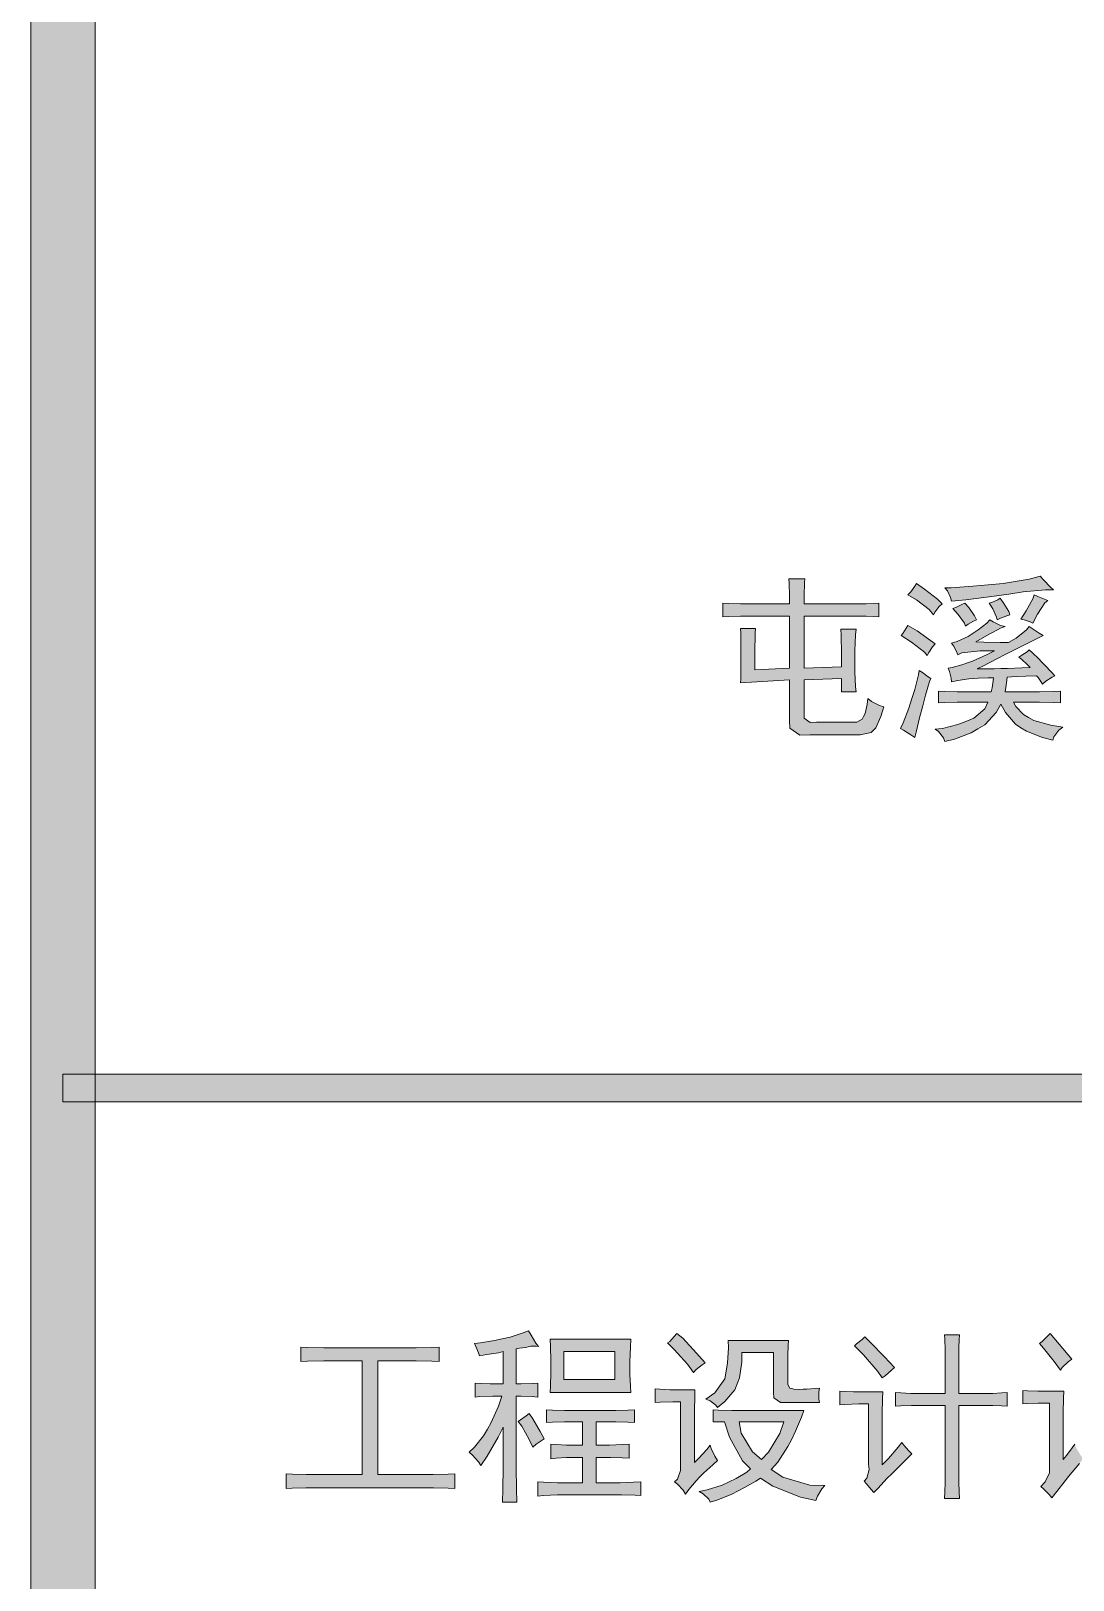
# Model space of a CAD drawing. Header units: millimetres. Extents: x -4415 to 173792, y -78716 to 47289.
# Drawn here: x 160225 to 163629, y 26409 to 31471 of the extents above; entities that cross this region are included whole.
import ezdxf

# ---------------------------------------------------------------- set-up
doc = ezdxf.new("R2010")
doc.units = ezdxf.units.MM

msp = doc.modelspace()

# ---------------------------------------------------------------- hatches: boundary and pattern name
h = msp.add_hatch(color=0)
h.dxf.hatch_style = 2
h.paths.add_polyline_path([(160434.1, -75715.9), (160224.8, -75715.9), (160224.8, 44288.1), (160434.1, 44288.1)])
h = msp.add_hatch(color=0)
h.dxf.hatch_style = 2
h.paths.add_polyline_path([(162703.5, 29599.4), (162703.5, 29625.2), (162702.4, 29666), (162701.4, 29681), (162752.9, 29681), (162751.8, 29667.1), (162750.7, 29626.3), (162750.7, 29599.4), (162945, 29599.4), (162953.6, 29599.4), (162978.3, 29600.5), (162995.5, 29601.6), (162995.5, 29556.5), (162978.3, 29557.6), (162953.6, 29558.6), (162945, 29558.6), (162750.7, 29558.6), (162750.7, 29389), (162873.1, 29393.3), (162873.1, 29435.2), (162872.1, 29496.4), (162871, 29515.7), (162920.4, 29515.7), (162918.2, 29497.5), (162916.1, 29444.9), (162916.1, 29411.6), (162916.1, 29377.2), (162918.2, 29327.8), (162920.4, 29311.7), (162873.1, 29311.7), (162873.1, 29354.7), (162750.7, 29350.4), (162750.7, 29238.7), (162750.7, 29224.8), (162771.1, 29210.8), (162791.5, 29211.9), (162911.8, 29211.9), (162923.6, 29211.9), (162940.8, 29221.6), (162945, 29231.2), (162950.4, 29240.9), (162956.9, 29269.9), (162959, 29289.2), (162970.8, 29279.5), (162996.6, 29266.7), (163011.6, 29262.4), (163001.9, 29231.2), (162984.8, 29193.7), (162977.3, 29186.1), (162969.7, 29178.6), (162934.3, 29171.1), (162907.5, 29171.1), (162769, 29171.1), (162736.8, 29170), (162704.6, 29192.6), (162703.5, 29216.2), (162703.5, 29350.4), (162542.5, 29340.7), (162543.6, 29353.6), (162544.6, 29396.5), (162544.6, 29427.7), (162544.6, 29458.8), (162543.6, 29503.9), (162542.5, 29517.8), (162591.9, 29517.8), (162590.8, 29503.9), (162589.7, 29437.3), (162589.7, 29383.7), (162703.5, 29389), (162703.5, 29558.6), (162562.9, 29558.6), (162542.5, 29558.6), (162503.8, 29557.6), (162485.6, 29556.5), (162485.6, 29601.6), (162503.8, 29600.5), (162542.5, 29599.4), (162562.9, 29599.4)])
h = msp.add_hatch(color=0)
h.dxf.hatch_style = 2
h.paths.add_polyline_path([(163117.9, 29664.9), (163144.7, 29646.7), (163186.6, 29614.5), (163201.6, 29599.4), (163192, 29589.8), (163179.1, 29572.6), (163173.7, 29562.9), (163159.7, 29580.1), (163117.9, 29612.3), (163090, 29628.4), (163099.6, 29638.1), (163112.5, 29656.3)])
h = msp.add_hatch(color=0)
h.dxf.hatch_style = 2
h.paths.add_polyline_path([(163565.5, 29644.5), (163539.8, 29644.5), (163466.8, 29638.1), (163419.5, 29630.6), (163372.3, 29624.1), (163278.9, 29612.3), (163232.7, 29608), (163229.5, 29619.8), (163218.8, 29641.3), (163210.2, 29651), (163231.7, 29651), (163302.5, 29656.3), (163351.9, 29660.6), (163401.3, 29664.9), (163486.1, 29679.9), (163522.6, 29689.6), (163534.4, 29676.7), (163555.9, 29653.1)])
h = msp.add_hatch(color=0)
h.dxf.hatch_style = 2
h.paths.add_polyline_path([(163391.6, 29617.7), (163403.4, 29600.5), (163419.5, 29573.7), (163422.8, 29562.9), (163413.1, 29559.7), (163392.7, 29552.2), (163382, 29546.8), (163379.8, 29555.4), (163366.9, 29582.3), (163355.1, 29601.6), (163365.9, 29604.8), (163384.1, 29612.3)])
h = msp.add_hatch(color=0)
h.dxf.hatch_style = 2
h.paths.add_polyline_path([(163547.3, 29610.2), (163537.6, 29602.7), (163512.9, 29565.1), (163497.9, 29536.1), (163489.3, 29540.4), (163470, 29546.8), (163459.3, 29549), (163476.4, 29575.8), (163497.9, 29615.5), (163502.2, 29628.4), (163514, 29623.1), (163536.5, 29614.5)])
h = msp.add_hatch(color=0)
h.dxf.hatch_style = 2
h.paths.add_polyline_path([(163275.7, 29601.6), (163288.6, 29586.6), (163307.9, 29559.7), (163314.3, 29546.8), (163304.7, 29542.5), (163286.4, 29532.9), (163277.8, 29526.4), (163274.6, 29536.1), (163254.2, 29564), (163237, 29583.3), (163248.8, 29587.6), (163268.2, 29597.3)])
h = msp.add_hatch(color=0)
h.dxf.hatch_style = 2
h.paths.add_polyline_path([(163090, 29528.6), (163120, 29510.3), (163164, 29479.2), (163179.1, 29468.5), (163170.5, 29458.8), (163158.7, 29439.5), (163153.3, 29429.8), (163144.7, 29440.6), (163101.8, 29473.8), (163067.4, 29495.3), (163073.9, 29501.7), (163084.6, 29518.9)])
h = msp.add_hatch(color=0)
h.dxf.hatch_style = 2
h.paths.add_polyline_path([(163357.3, 29546.8), (163368, 29540.4), (163392.7, 29528.6), (163407.7, 29524.3), (163394.8, 29520), (163347.6, 29495.3), (163312.2, 29474.9), (163337.9, 29473.8), (163391.6, 29472.8), (163418.5, 29472.8), (163443.2, 29486.7), (163477.5, 29513.6), (163486.1, 29524.3), (163495.8, 29517.8), (163518.3, 29502.8), (163532.3, 29495.3), (163499, 29479.2), (163437.8, 29449.1), (163409.9, 29434.1), (163380.9, 29419.1), (163334.7, 29395.5), (163316.5, 29386.9), (163333.7, 29386.9), (163372.3, 29386.9), (163393.8, 29388), (163415.2, 29388), (163462.5, 29390.1), (163489.3, 29391.2), (163479.6, 29400.8), (163461.4, 29418), (163452.8, 29424.5), (163462.5, 29430.9), (163479.6, 29441.6), (163486.1, 29448.1), (163496.8, 29438.4), (163517.2, 29419.1), (163526.9, 29409.4), (163537.6, 29398.7), (163559.1, 29376.1), (163569.8, 29363.3), (163561.2, 29359), (163540.8, 29346.1), (163530.1, 29336.4), (163524.7, 29345), (163515.1, 29357.9), (163509.7, 29363.3), (163475.4, 29362.2), (163428.1, 29360), (163414.2, 29359), (163413.1, 29349.3), (163409.9, 29325.7), (163407.7, 29311.7), (163500, 29311.7), (163519.4, 29311.7), (163563.4, 29312.8), (163588.1, 29313.9), (163588.1, 29275.2), (163564.5, 29276.3), (163520.4, 29277.4), (163500, 29277.4), (163434.6, 29277.4), (163442.1, 29263.4), (163467.8, 29237.7), (163483.9, 29228), (163501.1, 29217.3), (163556.9, 29202.2), (163595.6, 29195.8), (163582.7, 29186.1), (163566.6, 29164.7), (163563.4, 29152.9), (163530.1, 29162.5), (163477.5, 29182.9), (163459.3, 29193.7), (163441, 29205.5), (163408.8, 29244.1), (163393.8, 29270.9), (163378.7, 29244.1), (163341.2, 29203.3), (163318.6, 29190.4), (163296.1, 29177.6), (163242.4, 29157.2), (163210.2, 29148.6), (163205.9, 29161.4), (163189.8, 29181.8), (163179.1, 29189.4), (163202.7, 29191.5), (163253.1, 29204.4), (163278.9, 29214), (163305.7, 29224.8), (163341.2, 29255.9), (163350.8, 29277.4), (163271.4, 29277.4), (163251, 29277.4), (163210.2, 29276.3), (163189.8, 29275.2), (163189.8, 29313.9), (163210.2, 29312.8), (163251, 29311.7), (163271.4, 29311.7), (163361.6, 29311.7), (163364.8, 29324.6), (163368, 29347.2), (163369.1, 29356.8), (163351.9, 29356.8), (163319.7, 29355.8), (163304.7, 29354.7), (163288.6, 29353.6), (163253.1, 29348.2), (163232.7, 29343.9), (163231.7, 29355.8), (163226.3, 29378.3), (163222, 29389), (163234.9, 29391.2), (163266, 29399.8), (163284.3, 29406.2), (163301.4, 29411.6), (163346.5, 29432), (163373.4, 29444.9), (163326.1, 29444.9), (163266, 29438.4), (163253.1, 29432), (163248.8, 29442.7), (163239.2, 29462), (163232.7, 29470.6), (163251, 29476), (163286.4, 29492.1), (163303.6, 29502.8), (163319.7, 29513.6), (163347.6, 29536.1)])
h = msp.add_hatch(color=0)
h.dxf.hatch_style = 2
h.paths.add_polyline_path([(163165.1, 29354.7), (163160.8, 29345), (163146.9, 29299.9), (163138.3, 29265.6), (163128.6, 29231.2), (163116.8, 29179.7), (163112.5, 29162.5), (163099.6, 29171.1), (163076, 29186.1), (163065.3, 29191.5), (163074.9, 29209.8), (163093.2, 29258.1), (163102.9, 29289.2), (163112.5, 29319.3), (163124.3, 29366.5), (163126.5, 29381.5), (163137.2, 29374), (163156.5, 29360)])
h = msp.add_hatch(color=0)
h.dxf.hatch_style = 2
h.paths.add_polyline_path([(170791.2, 28062.2), (170791.2, 27972), (160328.9, 27972), (160328.9, 28062.2)])
h = msp.add_hatch(color=0)
h.dxf.hatch_style = 2
h.paths.add_polyline_path([(161674, 27181.9), (161693.4, 27184.1), (161739.5, 27191.6), (161764.2, 27196.9), (161790, 27202.3), (161832.9, 27216.3), (161850.1, 27223.8), (161858.7, 27208.8), (161874.8, 27183), (161883.4, 27172.3), (161874.8, 27173.3), (161857.6, 27173.3), (161849, 27171.2), (161840.4, 27169), (161821.1, 27166.9), (161810.4, 27164.7), (161810.4, 27049.9), (161826.5, 27049.9), (161861.9, 27051), (161881.2, 27052), (161881.2, 27006.9), (161861.9, 27009.1), (161826.5, 27010.2), (161810.4, 27010.2), (161810.4, 26803), (161810.4, 26777.2), (161811.4, 26707.4), (161812.5, 26663.4), (161765.3, 26663.4), (161766.3, 26707.4), (161767.4, 26775.1), (161767.4, 26799.8), (161767.4, 26908.2), (161751.3, 26876), (161714.8, 26813.7), (161694.4, 26783.7), (161686.9, 26795.5), (161667.6, 26816.9), (161656.9, 26826.6), (161674, 26842.7), (161703, 26880.3), (161715.9, 26901.7), (161728.8, 26923.2), (161752.4, 26976.9), (161763.1, 27010.2), (161734.1, 27010.2), (161690.1, 27009.1), (161676.2, 27006.9), (161676.2, 27052), (161696.6, 27051), (161725.6, 27049.9), (161735.2, 27049.9), (161767.4, 27049.9), (161767.4, 27156.2), (161752.4, 27151.9), (161713.7, 27145.4), (161690.1, 27141.1), (161686.9, 27151.9), (161678.3, 27172.3)])
h = msp.add_hatch(color=0)
h.paths.add_polyline_path([(162185, 27195.9), (162183.9, 27170.1), (162181.8, 27122.9), (162181.8, 27101.4), (162181.8, 27082.1), (162183.9, 27041.3), (162185, 27022), (161920.9, 27022), (161922, 27043.4), (161923.1, 27086.4), (161923.1, 27106.8), (161923.1, 27126.1), (161922, 27171.2), (161920.9, 27195.9)])
h.paths.add_polyline_path([(162132.4, 27063.8), (162132.4, 27156.2), (161966, 27156.2), (161966, 27063.8)])
h = msp.add_hatch(color=0)
h.dxf.hatch_style = 2
h.paths.add_polyline_path([(162335.3, 27214.1), (162354.6, 27199.1), (162399.7, 27150.8), (162427.6, 27118.6), (162418, 27112.1), (162398.6, 27097.1), (162389, 27087.5), (162369.7, 27114.3), (162326.7, 27162.6), (162304.2, 27184.1), (162311.7, 27188.4), (162326.7, 27204.5)])
h = msp.add_hatch(color=0)
h.dxf.hatch_style = 2
h.paths.add_polyline_path([(162692.8, 26988.7), (162673.5, 26988.7), (162652, 27004.8), (162650.9, 27022), (162650.9, 27152.9), (162546.8, 27152.9), (162546.8, 27120.7), (162539.3, 27069.2), (162531.8, 27049.9), (162524.2, 27030.6), (162492, 26991.9), (162467.3, 26972.6), (162462, 26980.1), (162443.7, 26994.1), (162429.8, 27000.5), (162458.8, 27020.9), (162492, 27066), (162496.3, 27091.7), (162500.6, 27118.6), (162503.8, 27168), (162502.8, 27191.6), (162700.3, 27191.6), (162699.2, 27176.6), (162698.1, 27142.2), (162698.1, 27120.7), (162698.1, 27057.4), (162698.1, 27047.7), (162704.6, 27035.9), (162711, 27034.9), (162717.5, 27032.7), (162735.7, 27031.6), (162747.5, 27032.7), (162759.3, 27032.7), (162786.2, 27034.9), (162801.2, 27035.9), (162799.1, 27024.1), (162799.1, 27000.5), (162801.2, 26988.7)])
h = msp.add_hatch(color=0)
h.dxf.hatch_style = 2
h.paths.add_polyline_path([(162949.3, 27203.4), (162965.4, 27187.3), (163013.8, 27137.9), (163046, 27103.6), (163036.3, 27095), (163015.9, 27076.7), (163006.2, 27069.2), (162991.2, 27090.7), (162945, 27144.3), (162915, 27174.4), (162922.5, 27180.8), (162940.8, 27194.8)])
h = msp.add_hatch(color=0)
h.dxf.hatch_style = 2
h.paths.add_polyline_path([(163211.3, 27018.7), (163211.3, 27136.8), (163211.3, 27160.5), (163210.2, 27196.9), (163209.1, 27209.8), (163258.5, 27209.8), (163257.4, 27194.8), (163256.4, 27168), (163256.4, 27156.2), (163256.4, 27018.7), (163353, 27018.7), (163366.9, 27018.7), (163397, 27020.9), (163414.2, 27022), (163414.2, 26976.9), (163395.9, 26978), (163366.9, 26979), (163355.1, 26979), (163256.4, 26979), (163256.4, 26743.9), (163256.4, 26730), (163257.4, 26695.6), (163258.5, 26675.2), (163209.1, 26675.2), (163210.2, 26695.6), (163211.3, 26728.9), (163211.3, 26741.8), (163211.3, 26979), (163119, 26979), (163101.8, 26979), (163066.4, 26978), (163049.2, 26976.9), (163049.2, 27022), (163066.4, 27020.9), (163099.6, 27018.7), (163114.7, 27018.7)])
h = msp.add_hatch(color=0)
h.dxf.hatch_style = 2
h.paths.add_polyline_path([(163588.1, 27095), (163567.7, 27122.9), (163533.3, 27166.9), (163519.4, 27181.9), (163529, 27188.4), (163546.2, 27205.5), (163554.8, 27214.1), (163625.6, 27130.4), (163613.8, 27121.8), (163594.5, 27103.6)])
h = msp.add_hatch(color=0)
h.dxf.hatch_style = 2
h.paths.add_polyline_path([(161455, 27168), (161482.9, 27168), (161534.5, 27169), (161558.1, 27170.1), (161558.1, 27122.9), (161534.5, 27124), (161482.9, 27125), (161455, 27125), (161358.4, 27125), (161358.4, 26753.6), (161510.9, 26753.6), (161538.8, 26753.6), (161588.1, 26754.7), (161609.6, 26755.7), (161609.6, 26708.5), (161588.1, 26709.6), (161539.8, 26710.7), (161514.1, 26710.7), (161149.1, 26710.7), (161122.3, 26710.7), (161078.2, 26709.6), (161058.9, 26708.5), (161058.9, 26755.7), (161079.3, 26754.7), (161125.5, 26753.6), (161151.2, 26753.6), (161306.9, 26753.6), (161306.9, 27125), (161212.4, 27125), (161181.3, 27125), (161128.7, 27124), (161106.1, 27122.9), (161106.1, 27170.1), (161128.7, 27169), (161181.3, 27168), (161212.4, 27168)])
h = msp.add_hatch(color=0)
h.dxf.hatch_style = 2
h.paths.add_polyline_path([(162394.3, 27030.6), (162393.3, 27010.2), (162392.2, 26962.9), (162392.2, 26937.2), (162392.2, 26793.3), (162407.2, 26807.3), (162433, 26835.2), (162443.7, 26850.2), (162446.9, 26838.4), (162458.8, 26813.7), (162467.3, 26799.8), (162452.3, 26785.8), (162423.3, 26759), (162410.4, 26746.1), (162397.6, 26733.2), (162373.9, 26705.3), (162363.2, 26689.2), (162355.7, 26702.1), (162337.4, 26722.5), (162327.8, 26730), (162337.4, 26738.6), (162347.1, 26766.5), (162347.1, 26783.7), (162347.1, 26990.8), (162322.4, 26990.8), (162281.6, 26989.8), (162264.5, 26988.7), (162264.5, 27033.8), (162279.5, 27032.7), (162311.7, 27030.6), (162327.8, 27030.6)])
h = msp.add_hatch(color=0)
h.dxf.hatch_style = 2
h.paths.add_polyline_path([(163008.4, 27024.1), (163007.3, 27001.6), (163006.2, 26954.3), (163006.2, 26929.6), (163006.2, 26785.8), (163026.6, 26806.2), (163057.8, 26842.7), (163069.6, 26858.8), (163077.1, 26850.2), (163093.2, 26830.9), (163102.9, 26821.2), (163037.4, 26755.7), (163021.3, 26740.7), (162992.3, 26709.6), (162978.3, 26694.6), (162969.7, 26705.3), (162954.7, 26723.5), (162947.2, 26732.1), (162955.8, 26741.8), (162963.3, 26769.7), (162961.2, 26787.9), (162961.2, 26984.4), (162930, 26984.4), (162882.8, 26982.3), (162867.8, 26981.2), (162867.8, 27026.3), (162886, 27025.2), (162911.8, 27024.1), (162919.3, 27024.1)])
h = msp.add_hatch(color=0)
h.dxf.hatch_style = 2
h.paths.add_polyline_path([(163524.7, 26714.9), (163538.7, 26730), (163552.6, 26759), (163552.6, 26774), (163552.6, 26986.5), (163531.2, 26986.5), (163515.1, 26986.5), (163481.8, 26985.5), (163465.7, 26984.4), (163465.7, 27028.4), (163480.7, 27027.3), (163514, 27026.3), (163531.2, 27026.3), (163599.9, 27026.3), (163598.8, 27003.7), (163597.7, 26956.5), (163597.7, 26931.8), (163597.7, 26803), (163608.5, 26815.9), (163626.7, 26840.5), (163635.3, 26852.4), (163640.7, 26839.5), (163654.6, 26815.9), (163663.2, 26805.1), (163650.3, 26790.1), (163626.7, 26761.1), (163614.9, 26747.2), (163604.2, 26733.2), (163576.3, 26698.8), (163560.2, 26677.4), (163551.6, 26688.1), (163533.3, 26707.4)])
h = msp.add_hatch(color=0)
h.dxf.hatch_style = 2
h.paths.add_polyline_path([(161852.2, 26953.3), (161864, 26936.1), (161888.7, 26894.2), (161901.6, 26870.6), (161895.2, 26866.3), (161875.8, 26852.4), (161864, 26842.7), (161852.2, 26868.5), (161828.6, 26911.4), (161816.8, 26927.5), (161824.3, 26932.9), (161842.6, 26945.8)])
h = msp.add_hatch(color=0)
h.dxf.hatch_style = 2
h.paths.add_polyline_path([(162116.3, 26962.9), (162135.6, 26962.9), (162175.4, 26964), (162196.8, 26965.1), (162196.8, 26923.2), (162175.4, 26924.3), (162135.6, 26925.4), (162116.3, 26925.4), (162071.2, 26925.4), (162071.2, 26850.2), (162097, 26850.2), (162115.2, 26850.2), (162156, 26851.3), (162179.6, 26852.4), (162179.6, 26807.3), (162156, 26808.3), (162118.5, 26809.4), (162104.5, 26809.4), (162071.2, 26809.4), (162071.2, 26726.8), (162128.1, 26726.8), (162149.6, 26726.8), (162193.6, 26728.9), (162217.2, 26730), (162217.2, 26684.9), (162199, 26686), (162153.9, 26687), (162128.1, 26687), (161970.3, 26687), (161944.6, 26687), (161899.5, 26684.9), (161881.2, 26682.7), (161881.2, 26730), (161899.5, 26728.9), (161944.6, 26726.8), (161970.3, 26726.8), (162027.2, 26726.8), (162027.2, 26809.4), (161993.9, 26809.4), (161974.6, 26809.4), (161940.3, 26807.3), (161923.1, 26805.1), (161923.1, 26852.4), (161940.3, 26851.3), (161974.6, 26850.2), (161993.9, 26850.2), (162027.2, 26850.2), (162027.2, 26925.4), (161989.6, 26925.4), (161968.2, 26925.4), (161928.4, 26924.3), (161909.1, 26923.2), (161909.1, 26965.1), (161928.4, 26964), (161968.2, 26962.9), (161989.6, 26962.9)])
h = msp.add_hatch(color=0)
h.paths.add_polyline_path([(162453.4, 26965.1), (162471.6, 26964), (162514.6, 26962.9), (162538.2, 26962.9), (162749.7, 26962.9), (162742.2, 26941.5), (162722.8, 26895.3), (162711, 26869.5), (162698.1, 26844.8), (162664.9, 26794.4), (162643.4, 26769.7), (162681, 26745), (162769, 26719.2), (162818.4, 26718.2), (162808.7, 26707.4), (162794.8, 26682.7), (162789.4, 26668.8), (162738.9, 26679.5), (162648.8, 26716), (162608, 26741.8), (162592.9, 26732.1), (162556.4, 26711.7), (162535, 26699.9), (162514.6, 26689.2), (162468.4, 26670.9), (162443.7, 26663.4), (162439.4, 26673.1), (162421.2, 26690.3), (162408.3, 26698.8), (162434.1, 26704.2), (162483.4, 26719.2), (162506, 26730), (162528.5, 26740.7), (162564, 26761.1), (162575.8, 26771.8), (162550, 26798.7), (162507.1, 26876), (162491, 26925.4), (162453.4, 26925.4)])
h.paths.add_polyline_path([(162611.2, 26803), (162634.8, 26826.6), (162671.3, 26887.8), (162684.2, 26925.4), (162538.2, 26925.4), (162545.7, 26888.9), (162582.2, 26827.7)])

# ---------------------------------------------------------------- linework, layer by layer
at = {"color": 0, "lineweight": 0}
for points in [[(160434.1, -75715.9), (160224.8, -75715.9), (160224.8, 44288.1), (160434.1, 44288.1)], [(162703.5, 29599.4), (162703.5, 29625.2), (162702.4, 29666), (162701.4, 29681), (162752.9, 29681), (162751.8, 29667.1), (162750.7, 29626.3), (162750.7, 29599.4), (162945, 29599.4), (162953.6, 29599.4), (162978.3, 29600.5), (162995.5, 29601.6), (162995.5, 29556.5), (162978.3, 29557.6), (162953.6, 29558.6), (162945, 29558.6), (162750.7, 29558.6), (162750.7, 29389), (162873.1, 29393.3), (162873.1, 29435.2), (162872.1, 29496.4), (162871, 29515.7), (162920.4, 29515.7), (162918.2, 29497.5), (162916.1, 29444.9), (162916.1, 29411.6), (162916.1, 29377.2), (162918.2, 29327.8), (162920.4, 29311.7), (162873.1, 29311.7), (162873.1, 29354.7), (162750.7, 29350.4), (162750.7, 29238.7), (162750.7, 29224.8), (162771.1, 29210.8), (162791.5, 29211.9), (162911.8, 29211.9), (162923.6, 29211.9), (162940.8, 29221.6), (162945, 29231.2), (162950.4, 29240.9), (162956.9, 29269.9), (162959, 29289.2), (162970.8, 29279.5), (162996.6, 29266.7), (163011.6, 29262.4), (163001.9, 29231.2), (162984.8, 29193.7), (162977.3, 29186.1), (162969.7, 29178.6), (162934.3, 29171.1), (162907.5, 29171.1), (162769, 29171.1), (162736.8, 29170), (162704.6, 29192.6), (162703.5, 29216.2), (162703.5, 29350.4), (162542.5, 29340.7), (162543.6, 29353.6), (162544.6, 29396.5), (162544.6, 29427.7), (162544.6, 29458.8), (162543.6, 29503.9), (162542.5, 29517.8), (162591.9, 29517.8), (162590.8, 29503.9), (162589.7, 29437.3), (162589.7, 29383.7), (162703.5, 29389), (162703.5, 29558.6), (162562.9, 29558.6), (162542.5, 29558.6), (162503.8, 29557.6), (162485.6, 29556.5), (162485.6, 29601.6), (162503.8, 29600.5), (162542.5, 29599.4), (162562.9, 29599.4)], [(163117.9, 29664.9), (163144.7, 29646.7), (163186.6, 29614.5), (163201.6, 29599.4), (163192, 29589.8), (163179.1, 29572.6), (163173.7, 29562.9), (163159.7, 29580.1), (163117.9, 29612.3), (163090, 29628.4), (163099.6, 29638.1), (163112.5, 29656.3)], [(163565.5, 29644.5), (163539.8, 29644.5), (163466.8, 29638.1), (163419.5, 29630.6), (163372.3, 29624.1), (163278.9, 29612.3), (163232.7, 29608), (163229.5, 29619.8), (163218.8, 29641.3), (163210.2, 29651), (163231.7, 29651), (163302.5, 29656.3), (163351.9, 29660.6), (163401.3, 29664.9), (163486.1, 29679.9), (163522.6, 29689.6), (163534.4, 29676.7), (163555.9, 29653.1)], [(163391.6, 29617.7), (163403.4, 29600.5), (163419.5, 29573.7), (163422.8, 29562.9), (163413.1, 29559.7), (163392.7, 29552.2), (163382, 29546.8), (163379.8, 29555.4), (163366.9, 29582.3), (163355.1, 29601.6), (163365.9, 29604.8), (163384.1, 29612.3)], [(163547.3, 29610.2), (163537.6, 29602.7), (163512.9, 29565.1), (163497.9, 29536.1), (163489.3, 29540.4), (163470, 29546.8), (163459.3, 29549), (163476.4, 29575.8), (163497.9, 29615.5), (163502.2, 29628.4), (163514, 29623.1), (163536.5, 29614.5)], [(163275.7, 29601.6), (163288.6, 29586.6), (163307.9, 29559.7), (163314.3, 29546.8), (163304.7, 29542.5), (163286.4, 29532.9), (163277.8, 29526.4), (163274.6, 29536.1), (163254.2, 29564), (163237, 29583.3), (163248.8, 29587.6), (163268.2, 29597.3)], [(163090, 29528.6), (163120, 29510.3), (163164, 29479.2), (163179.1, 29468.5), (163170.5, 29458.8), (163158.7, 29439.5), (163153.3, 29429.8), (163144.7, 29440.6), (163101.8, 29473.8), (163067.4, 29495.3), (163073.9, 29501.7), (163084.6, 29518.9)], [(163357.3, 29546.8), (163368, 29540.4), (163392.7, 29528.6), (163407.7, 29524.3), (163394.8, 29520), (163347.6, 29495.3), (163312.2, 29474.9), (163337.9, 29473.8), (163391.6, 29472.8), (163418.5, 29472.8), (163443.2, 29486.7), (163477.5, 29513.6), (163486.1, 29524.3), (163495.8, 29517.8), (163518.3, 29502.8), (163532.3, 29495.3), (163499, 29479.2), (163437.8, 29449.1), (163409.9, 29434.1), (163380.9, 29419.1), (163334.7, 29395.5), (163316.5, 29386.9), (163333.7, 29386.9), (163372.3, 29386.9), (163393.8, 29388), (163415.2, 29388), (163462.5, 29390.1), (163489.3, 29391.2), (163479.6, 29400.8), (163461.4, 29418), (163452.8, 29424.5), (163462.5, 29430.9), (163479.6, 29441.6), (163486.1, 29448.1), (163496.8, 29438.4), (163517.2, 29419.1), (163526.9, 29409.4), (163537.6, 29398.7), (163559.1, 29376.1), (163569.8, 29363.3), (163561.2, 29359), (163540.8, 29346.1), (163530.1, 29336.4), (163524.7, 29345), (163515.1, 29357.9), (163509.7, 29363.3), (163475.4, 29362.2), (163428.1, 29360), (163414.2, 29359), (163413.1, 29349.3), (163409.9, 29325.7), (163407.7, 29311.7), (163500, 29311.7), (163519.4, 29311.7), (163563.4, 29312.8), (163588.1, 29313.9), (163588.1, 29275.2), (163564.5, 29276.3), (163520.4, 29277.4), (163500, 29277.4), (163434.6, 29277.4), (163442.1, 29263.4), (163467.8, 29237.7), (163483.9, 29228), (163501.1, 29217.3), (163556.9, 29202.2), (163595.6, 29195.8), (163582.7, 29186.1), (163566.6, 29164.7), (163563.4, 29152.9), (163530.1, 29162.5), (163477.5, 29182.9), (163459.3, 29193.7), (163441, 29205.5), (163408.8, 29244.1), (163393.8, 29270.9), (163378.7, 29244.1), (163341.2, 29203.3), (163318.6, 29190.4), (163296.1, 29177.6), (163242.4, 29157.2), (163210.2, 29148.6), (163205.9, 29161.4), (163189.8, 29181.8), (163179.1, 29189.4), (163202.7, 29191.5), (163253.1, 29204.4), (163278.9, 29214), (163305.7, 29224.8), (163341.2, 29255.9), (163350.8, 29277.4), (163271.4, 29277.4), (163251, 29277.4), (163210.2, 29276.3), (163189.8, 29275.2), (163189.8, 29313.9), (163210.2, 29312.8), (163251, 29311.7), (163271.4, 29311.7), (163361.6, 29311.7), (163364.8, 29324.6), (163368, 29347.2), (163369.1, 29356.8), (163351.9, 29356.8), (163319.7, 29355.8), (163304.7, 29354.7), (163288.6, 29353.6), (163253.1, 29348.2), (163232.7, 29343.9), (163231.7, 29355.8), (163226.3, 29378.3), (163222, 29389), (163234.9, 29391.2), (163266, 29399.8), (163284.3, 29406.2), (163301.4, 29411.6), (163346.5, 29432), (163373.4, 29444.9), (163326.1, 29444.9), (163266, 29438.4), (163253.1, 29432), (163248.8, 29442.7), (163239.2, 29462), (163232.7, 29470.6), (163251, 29476), (163286.4, 29492.1), (163303.6, 29502.8), (163319.7, 29513.6), (163347.6, 29536.1)], [(163165.1, 29354.7), (163160.8, 29345), (163146.9, 29299.9), (163138.3, 29265.6), (163128.6, 29231.2), (163116.8, 29179.7), (163112.5, 29162.5), (163099.6, 29171.1), (163076, 29186.1), (163065.3, 29191.5), (163074.9, 29209.8), (163093.2, 29258.1), (163102.9, 29289.2), (163112.5, 29319.3), (163124.3, 29366.5), (163126.5, 29381.5), (163137.2, 29374), (163156.5, 29360)], [(170791.2, 28062.2), (170791.2, 27972), (160328.9, 27972), (160328.9, 28062.2)], [(161674, 27181.9), (161693.4, 27184.1), (161739.5, 27191.6), (161764.2, 27196.9), (161790, 27202.3), (161832.9, 27216.3), (161850.1, 27223.8), (161858.7, 27208.8), (161874.8, 27183), (161883.4, 27172.3), (161874.8, 27173.3), (161857.6, 27173.3), (161849, 27171.2), (161840.4, 27169), (161821.1, 27166.9), (161810.4, 27164.7), (161810.4, 27049.9), (161826.5, 27049.9), (161861.9, 27051), (161881.2, 27052), (161881.2, 27006.9), (161861.9, 27009.1), (161826.5, 27010.2), (161810.4, 27010.2), (161810.4, 26803), (161810.4, 26777.2), (161811.4, 26707.4), (161812.5, 26663.4), (161765.3, 26663.4), (161766.3, 26707.4), (161767.4, 26775.1), (161767.4, 26799.8), (161767.4, 26908.2), (161751.3, 26876), (161714.8, 26813.7), (161694.4, 26783.7), (161686.9, 26795.5), (161667.6, 26816.9), (161656.9, 26826.6), (161674, 26842.7), (161703, 26880.3), (161715.9, 26901.7), (161728.8, 26923.2), (161752.4, 26976.9), (161763.1, 27010.2), (161734.1, 27010.2), (161690.1, 27009.1), (161676.2, 27006.9), (161676.2, 27052), (161696.6, 27051), (161725.6, 27049.9), (161735.2, 27049.9), (161767.4, 27049.9), (161767.4, 27156.2), (161752.4, 27151.9), (161713.7, 27145.4), (161690.1, 27141.1), (161686.9, 27151.9), (161678.3, 27172.3)], [(162185, 27195.9), (162183.9, 27170.1), (162181.8, 27122.9), (162181.8, 27101.4), (162181.8, 27082.1), (162183.9, 27041.3), (162185, 27022), (161920.9, 27022), (161922, 27043.4), (161923.1, 27086.4), (161923.1, 27106.8), (161923.1, 27126.1), (161922, 27171.2), (161920.9, 27195.9)], [(162335.3, 27214.1), (162354.6, 27199.1), (162399.7, 27150.8), (162427.6, 27118.6), (162418, 27112.1), (162398.6, 27097.1), (162389, 27087.5), (162369.7, 27114.3), (162326.7, 27162.6), (162304.2, 27184.1), (162311.7, 27188.4), (162326.7, 27204.5)], [(162692.8, 26988.7), (162673.5, 26988.7), (162652, 27004.8), (162650.9, 27022), (162650.9, 27152.9), (162546.8, 27152.9), (162546.8, 27120.7), (162539.3, 27069.2), (162531.8, 27049.9), (162524.2, 27030.6), (162492, 26991.9), (162467.3, 26972.6), (162462, 26980.1), (162443.7, 26994.1), (162429.8, 27000.5), (162458.8, 27020.9), (162492, 27066), (162496.3, 27091.7), (162500.6, 27118.6), (162503.8, 27168), (162502.8, 27191.6), (162700.3, 27191.6), (162699.2, 27176.6), (162698.1, 27142.2), (162698.1, 27120.7), (162698.1, 27057.4), (162698.1, 27047.7), (162704.6, 27035.9), (162711, 27034.9), (162717.5, 27032.7), (162735.7, 27031.6), (162747.5, 27032.7), (162759.3, 27032.7), (162786.2, 27034.9), (162801.2, 27035.9), (162799.1, 27024.1), (162799.1, 27000.5), (162801.2, 26988.7)], [(162949.3, 27203.4), (162965.4, 27187.3), (163013.8, 27137.9), (163046, 27103.6), (163036.3, 27095), (163015.9, 27076.7), (163006.2, 27069.2), (162991.2, 27090.7), (162945, 27144.3), (162915, 27174.4), (162922.5, 27180.8), (162940.8, 27194.8)], [(163211.3, 27018.7), (163211.3, 27136.8), (163211.3, 27160.5), (163210.2, 27196.9), (163209.1, 27209.8), (163258.5, 27209.8), (163257.4, 27194.8), (163256.4, 27168), (163256.4, 27156.2), (163256.4, 27018.7), (163353, 27018.7), (163366.9, 27018.7), (163397, 27020.9), (163414.2, 27022), (163414.2, 26976.9), (163395.9, 26978), (163366.9, 26979), (163355.1, 26979), (163256.4, 26979), (163256.4, 26743.9), (163256.4, 26730), (163257.4, 26695.6), (163258.5, 26675.2), (163209.1, 26675.2), (163210.2, 26695.6), (163211.3, 26728.9), (163211.3, 26741.8), (163211.3, 26979), (163119, 26979), (163101.8, 26979), (163066.4, 26978), (163049.2, 26976.9), (163049.2, 27022), (163066.4, 27020.9), (163099.6, 27018.7), (163114.7, 27018.7)], [(163588.1, 27095), (163567.7, 27122.9), (163533.3, 27166.9), (163519.4, 27181.9), (163529, 27188.4), (163546.2, 27205.5), (163554.8, 27214.1), (163625.6, 27130.4), (163613.8, 27121.8), (163594.5, 27103.6)], [(161455, 27168), (161482.9, 27168), (161534.5, 27169), (161558.1, 27170.1), (161558.1, 27122.9), (161534.5, 27124), (161482.9, 27125), (161455, 27125), (161358.4, 27125), (161358.4, 26753.6), (161510.9, 26753.6), (161538.8, 26753.6), (161588.1, 26754.7), (161609.6, 26755.7), (161609.6, 26708.5), (161588.1, 26709.6), (161539.8, 26710.7), (161514.1, 26710.7), (161149.1, 26710.7), (161122.3, 26710.7), (161078.2, 26709.6), (161058.9, 26708.5), (161058.9, 26755.7), (161079.3, 26754.7), (161125.5, 26753.6), (161151.2, 26753.6), (161306.9, 26753.6), (161306.9, 27125), (161212.4, 27125), (161181.3, 27125), (161128.7, 27124), (161106.1, 27122.9), (161106.1, 27170.1), (161128.7, 27169), (161181.3, 27168), (161212.4, 27168)], [(162132.4, 27063.8), (162132.4, 27156.2), (161966, 27156.2), (161966, 27063.8)], [(162394.3, 27030.6), (162393.3, 27010.2), (162392.2, 26962.9), (162392.2, 26937.2), (162392.2, 26793.3), (162407.2, 26807.3), (162433, 26835.2), (162443.7, 26850.2), (162446.9, 26838.4), (162458.8, 26813.7), (162467.3, 26799.8), (162452.3, 26785.8), (162423.3, 26759), (162410.4, 26746.1), (162397.6, 26733.2), (162373.9, 26705.3), (162363.2, 26689.2), (162355.7, 26702.1), (162337.4, 26722.5), (162327.8, 26730), (162337.4, 26738.6), (162347.1, 26766.5), (162347.1, 26783.7), (162347.1, 26990.8), (162322.4, 26990.8), (162281.6, 26989.8), (162264.5, 26988.7), (162264.5, 27033.8), (162279.5, 27032.7), (162311.7, 27030.6), (162327.8, 27030.6)], [(163008.4, 27024.1), (163007.3, 27001.6), (163006.2, 26954.3), (163006.2, 26929.6), (163006.2, 26785.8), (163026.6, 26806.2), (163057.8, 26842.7), (163069.6, 26858.8), (163077.1, 26850.2), (163093.2, 26830.9), (163102.9, 26821.2), (163037.4, 26755.7), (163021.3, 26740.7), (162992.3, 26709.6), (162978.3, 26694.6), (162969.7, 26705.3), (162954.7, 26723.5), (162947.2, 26732.1), (162955.8, 26741.8), (162963.3, 26769.7), (162961.2, 26787.9), (162961.2, 26984.4), (162930, 26984.4), (162882.8, 26982.3), (162867.8, 26981.2), (162867.8, 27026.3), (162886, 27025.2), (162911.8, 27024.1), (162919.3, 27024.1)], [(161852.2, 26953.3), (161864, 26936.1), (161888.7, 26894.2), (161901.6, 26870.6), (161895.2, 26866.3), (161875.8, 26852.4), (161864, 26842.7), (161852.2, 26868.5), (161828.6, 26911.4), (161816.8, 26927.5), (161824.3, 26932.9), (161842.6, 26945.8)], [(162116.3, 26962.9), (162135.6, 26962.9), (162175.4, 26964), (162196.8, 26965.1), (162196.8, 26923.2), (162175.4, 26924.3), (162135.6, 26925.4), (162116.3, 26925.4), (162071.2, 26925.4), (162071.2, 26850.2), (162097, 26850.2), (162115.2, 26850.2), (162156, 26851.3), (162179.6, 26852.4), (162179.6, 26807.3), (162156, 26808.3), (162118.5, 26809.4), (162104.5, 26809.4), (162071.2, 26809.4), (162071.2, 26726.8), (162128.1, 26726.8), (162149.6, 26726.8), (162193.6, 26728.9), (162217.2, 26730), (162217.2, 26684.9), (162199, 26686), (162153.9, 26687), (162128.1, 26687), (161970.3, 26687), (161944.6, 26687), (161899.5, 26684.9), (161881.2, 26682.7), (161881.2, 26730), (161899.5, 26728.9), (161944.6, 26726.8), (161970.3, 26726.8), (162027.2, 26726.8), (162027.2, 26809.4), (161993.9, 26809.4), (161974.6, 26809.4), (161940.3, 26807.3), (161923.1, 26805.1), (161923.1, 26852.4), (161940.3, 26851.3), (161974.6, 26850.2), (161993.9, 26850.2), (162027.2, 26850.2), (162027.2, 26925.4), (161989.6, 26925.4), (161968.2, 26925.4), (161928.4, 26924.3), (161909.1, 26923.2), (161909.1, 26965.1), (161928.4, 26964), (161968.2, 26962.9), (161989.6, 26962.9)], [(162453.4, 26965.1), (162471.6, 26964), (162514.6, 26962.9), (162538.2, 26962.9), (162749.7, 26962.9), (162742.2, 26941.5), (162722.8, 26895.3), (162711, 26869.5), (162698.1, 26844.8), (162664.9, 26794.4), (162643.4, 26769.7), (162681, 26745), (162769, 26719.2), (162818.4, 26718.2), (162808.7, 26707.4), (162794.8, 26682.7), (162789.4, 26668.8), (162738.9, 26679.5), (162648.8, 26716), (162608, 26741.8), (162592.9, 26732.1), (162556.4, 26711.7), (162535, 26699.9), (162514.6, 26689.2), (162468.4, 26670.9), (162443.7, 26663.4), (162439.4, 26673.1), (162421.2, 26690.3), (162408.3, 26698.8), (162434.1, 26704.2), (162483.4, 26719.2), (162506, 26730), (162528.5, 26740.7), (162564, 26761.1), (162575.8, 26771.8), (162550, 26798.7), (162507.1, 26876), (162491, 26925.4), (162453.4, 26925.4)], [(162611.2, 26803), (162634.8, 26826.6), (162671.3, 26887.8), (162684.2, 26925.4), (162538.2, 26925.4), (162545.7, 26888.9), (162582.2, 26827.7)]]:
    msp.add_lwpolyline(points, close=True, dxfattribs=at)
msp.add_lwpolyline([(163650.3, 26790.1), (163626.7, 26761.1), (163614.9, 26747.2), (163604.2, 26733.2), (163576.3, 26698.8), (163560.2, 26677.4), (163551.6, 26688.1), (163533.3, 26707.4), (163524.7, 26714.9), (163538.7, 26730), (163552.6, 26759), (163552.6, 26774), (163552.6, 26986.5), (163531.2, 26986.5), (163515.1, 26986.5), (163481.8, 26985.5), (163465.7, 26984.4), (163465.7, 27028.4), (163480.7, 27027.3), (163514, 27026.3), (163531.2, 27026.3), (163599.9, 27026.3), (163598.8, 27003.7), (163597.7, 26956.5), (163597.7, 26931.8), (163597.7, 26803), (163608.5, 26815.9), (163626.7, 26840.5), (163635.3, 26852.4)], dxfattribs=at)

doc.saveas('drawing.dxf')
